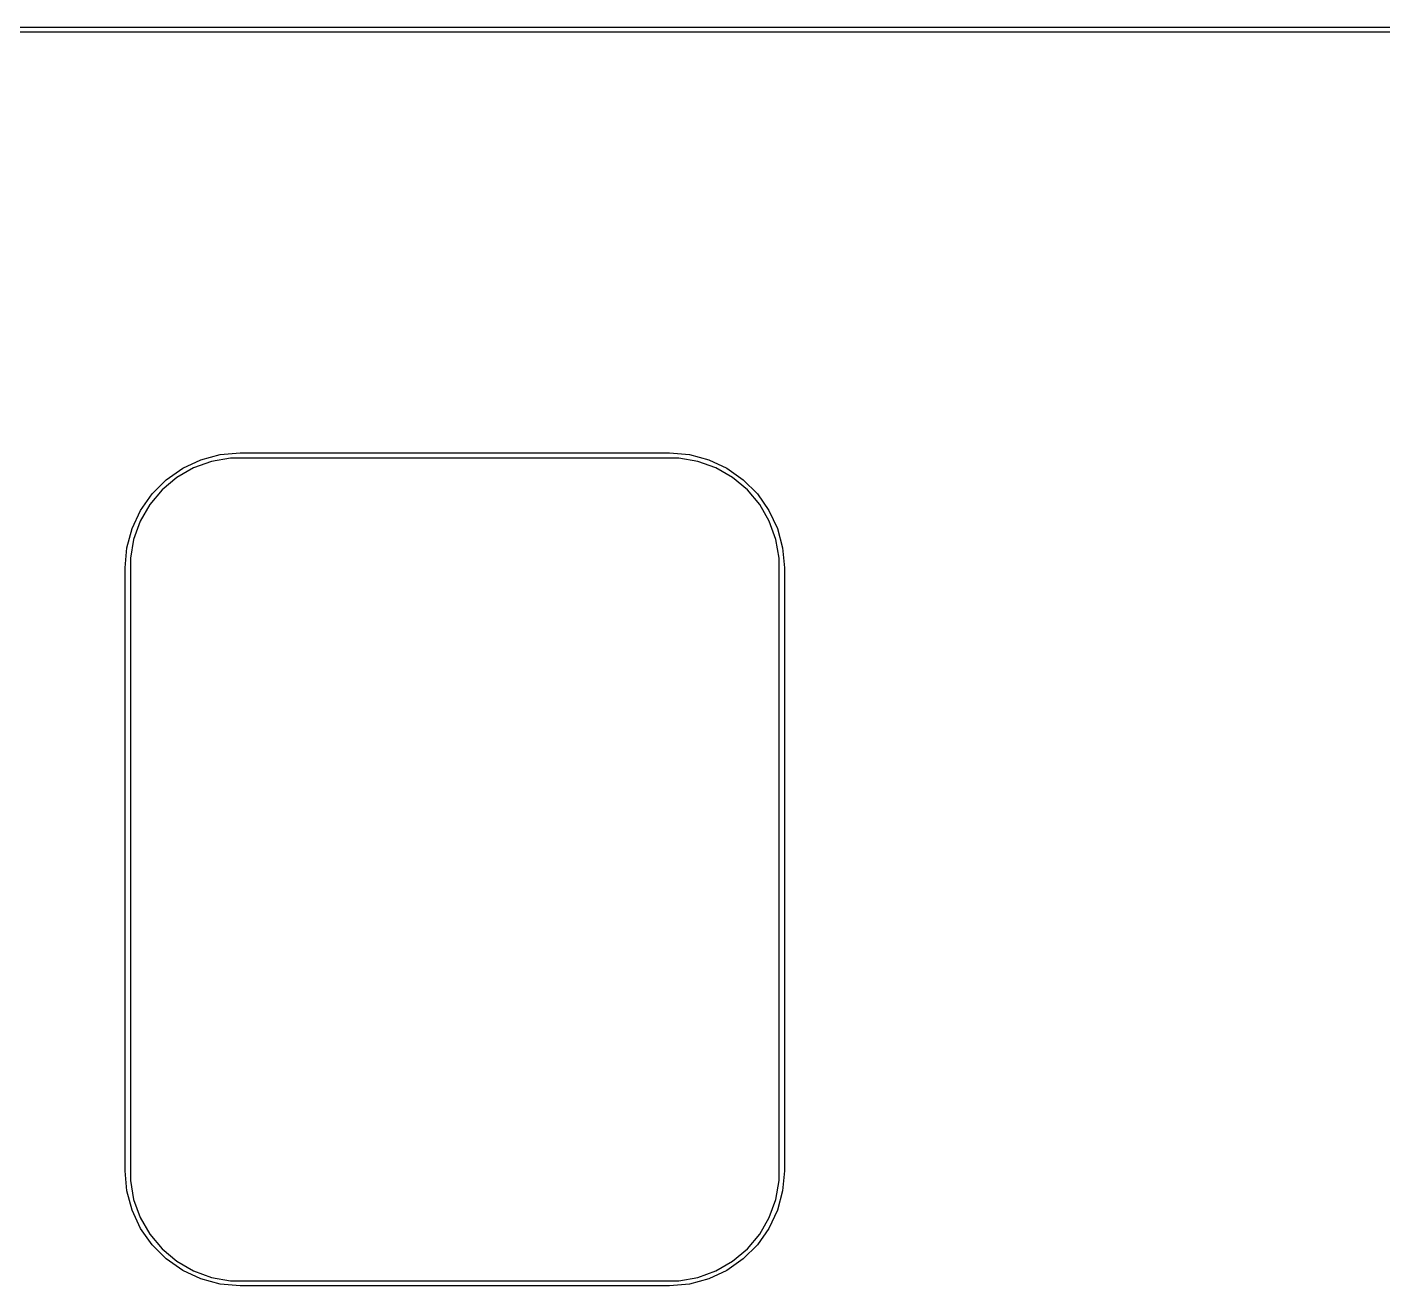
# Model space of a CAD drawing. Header units: inches. Extents: x 0.47 to 2.28, y -2.25 to -0.47.
# Drawn here: x 1.24 to 1.762, y -0.956 to -0.471 of the extents above; entities that cross this region are included whole.
import ezdxf

# ---------------------------------------------------------------- set-up
doc = ezdxf.new("R2010")
doc.units = ezdxf.units.IN
doc.header["$MEASUREMENT"] = 0
doc.layers.add('B.Silkscreen', color=31, linetype='CONTINUOUS', true_color=0xe8b2a7)

msp = doc.modelspace()

# ---------------------------------------------------------------- linework, layer by layer
at = {"layer": 'B.Silkscreen', "linetype": 'CONTINUOUS'}
for p, q in [((0.62992, -0.47146), (2.12598, -0.47146)), ((2.12598, -0.47343), (0.62992, -0.47343)), ((1.3067, -0.63814), (1.31416, -0.63615)), ((1.31416, -0.63615), (1.32185, -0.63547)), ((1.32185, -0.63547), (1.4872, -0.63547)), ((1.4872, -0.63547), (1.4949, -0.63615)), ((1.4949, -0.63615), (1.50235, -0.63814)), ((1.29338, -0.64583), (1.2997, -0.64141)), ((1.3039, -0.64126), (1.29748, -0.64496)), ((1.2997, -0.64141), (1.3067, -0.63814)), ((1.31085, -0.63873), (1.3039, -0.64126)), ((1.31815, -0.63744), (1.31085, -0.63873)), ((1.32185, -0.63744), (1.31815, -0.63744)), ((1.4872, -0.63744), (1.32185, -0.63744)), ((1.49091, -0.63744), (1.4872, -0.63744)), ((1.4982, -0.63873), (1.49091, -0.63744)), ((1.50516, -0.64126), (1.4982, -0.63873)), ((1.50235, -0.63814), (1.50935, -0.64141)), ((1.51157, -0.64496), (1.50516, -0.64126)), ((1.50935, -0.64141), (1.51567, -0.64583)), ((1.28792, -0.65129), (1.29338, -0.64583)), ((1.29748, -0.64496), (1.29181, -0.64972)), ((1.51725, -0.64972), (1.51157, -0.64496)), ((1.51567, -0.64583), (1.52113, -0.65129)), ((1.28349, -0.65762), (1.28792, -0.65129)), ((1.29181, -0.64972), (1.28705, -0.6554)), ((1.52201, -0.6554), (1.51725, -0.64972)), ((1.52113, -0.65129), (1.52556, -0.65762)), ((1.28023, -0.66462), (1.28349, -0.65762)), ((1.28705, -0.6554), (1.28335, -0.66181)), ((1.52571, -0.66181), (1.52201, -0.6554)), ((1.52556, -0.65762), (1.52882, -0.66462)), ((1.28335, -0.66181), (1.28081, -0.66877)), ((1.52824, -0.66877), (1.52571, -0.66181)), ((1.27823, -0.67207), (1.28023, -0.66462)), ((1.52882, -0.66462), (1.53082, -0.67207)), ((1.27756, -0.67976), (1.27823, -0.67207)), ((1.28081, -0.66877), (1.27953, -0.67606)), ((1.52953, -0.67606), (1.52824, -0.66877)), ((1.53082, -0.67207), (1.5315, -0.67976)), ((1.27953, -0.67606), (1.27953, -0.67976)), ((1.52953, -0.67976), (1.52953, -0.67606)), ((1.27756, -0.91205), (1.27756, -0.67976)), ((1.27953, -0.67976), (1.27953, -0.91205)), ((1.52953, -0.91205), (1.52953, -0.67976)), ((1.5315, -0.67976), (1.5315, -0.91205)), ((1.27823, -0.91974), (1.27756, -0.91205)), ((1.27953, -0.91205), (1.27953, -0.91575)), ((1.52953, -0.91575), (1.52953, -0.91205)), ((1.5315, -0.91205), (1.53082, -0.91974)), ((1.27953, -0.91575), (1.28081, -0.92304)), ((1.52824, -0.92304), (1.52953, -0.91575)), ((1.28023, -0.9272), (1.27823, -0.91974)), ((1.28081, -0.92304), (1.28335, -0.93)), ((1.52571, -0.93), (1.52824, -0.92304)), ((1.53082, -0.91974), (1.52882, -0.9272)), ((1.28349, -0.93419), (1.28023, -0.9272)), ((1.52882, -0.9272), (1.52556, -0.93419)), ((1.28335, -0.93), (1.28705, -0.93642)), ((1.28792, -0.94052), (1.28349, -0.93419)), ((1.52556, -0.93419), (1.52113, -0.94052)), ((1.52201, -0.93642), (1.52571, -0.93)), ((1.28705, -0.93642), (1.29181, -0.94209)), ((1.51725, -0.94209), (1.52201, -0.93642)), ((1.29338, -0.94598), (1.28792, -0.94052)), ((1.29181, -0.94209), (1.29748, -0.94685)), ((1.51157, -0.94685), (1.51725, -0.94209)), ((1.52113, -0.94052), (1.51567, -0.94598)), ((1.2997, -0.9504), (1.29338, -0.94598)), ((1.29748, -0.94685), (1.3039, -0.95055)), ((1.3067, -0.95367), (1.2997, -0.9504)), ((1.3039, -0.95055), (1.31085, -0.95308)), ((1.4982, -0.95308), (1.50516, -0.95055)), ((1.50935, -0.9504), (1.50235, -0.95367)), ((1.50516, -0.95055), (1.51157, -0.94685)), ((1.51567, -0.94598), (1.50935, -0.9504)), ((1.31416, -0.95567), (1.3067, -0.95367)), ((1.31085, -0.95308), (1.31815, -0.95437)), ((1.32185, -0.95634), (1.31416, -0.95567)), ((1.31815, -0.95437), (1.32185, -0.95437)), ((1.32185, -0.95437), (1.4872, -0.95437)), ((1.4872, -0.95437), (1.49091, -0.95437)), ((1.4949, -0.95567), (1.4872, -0.95634)), ((1.49091, -0.95437), (1.4982, -0.95308)), ((1.50235, -0.95367), (1.4949, -0.95567)), ((1.4872, -0.95634), (1.32185, -0.95634))]:
    msp.add_line(p, q, dxfattribs=at)

doc.saveas('drawing.dxf')
